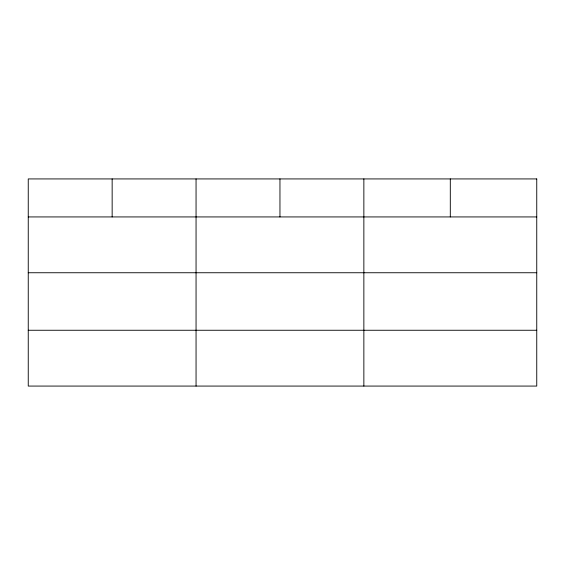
<?xml version="1.0" encoding="UTF-8"?>
<svg xmlns="http://www.w3.org/2000/svg" width="565" height="565" viewBox="0 0 565 565"><rect width="100%" height="100%" fill="white"/><g stroke="black" fill="none" stroke-linecap="round" stroke-linejoin="round"><path stroke-width="0.85" d="M28.25 216.932L536.75 216.932M28.25 272.747L536.75 272.747M28.25 330.257L536.75 330.257M450.305 178.928L450.305 216.932M363.86 178.928L363.86 386.072M279.957 178.928L279.957 216.932M196.055 178.928L196.055 386.072M112.153 178.928L112.153 216.932M536.75 178.928L28.25 178.928L28.25 386.072L536.75 386.072L536.75 178.928"/></g></svg>
